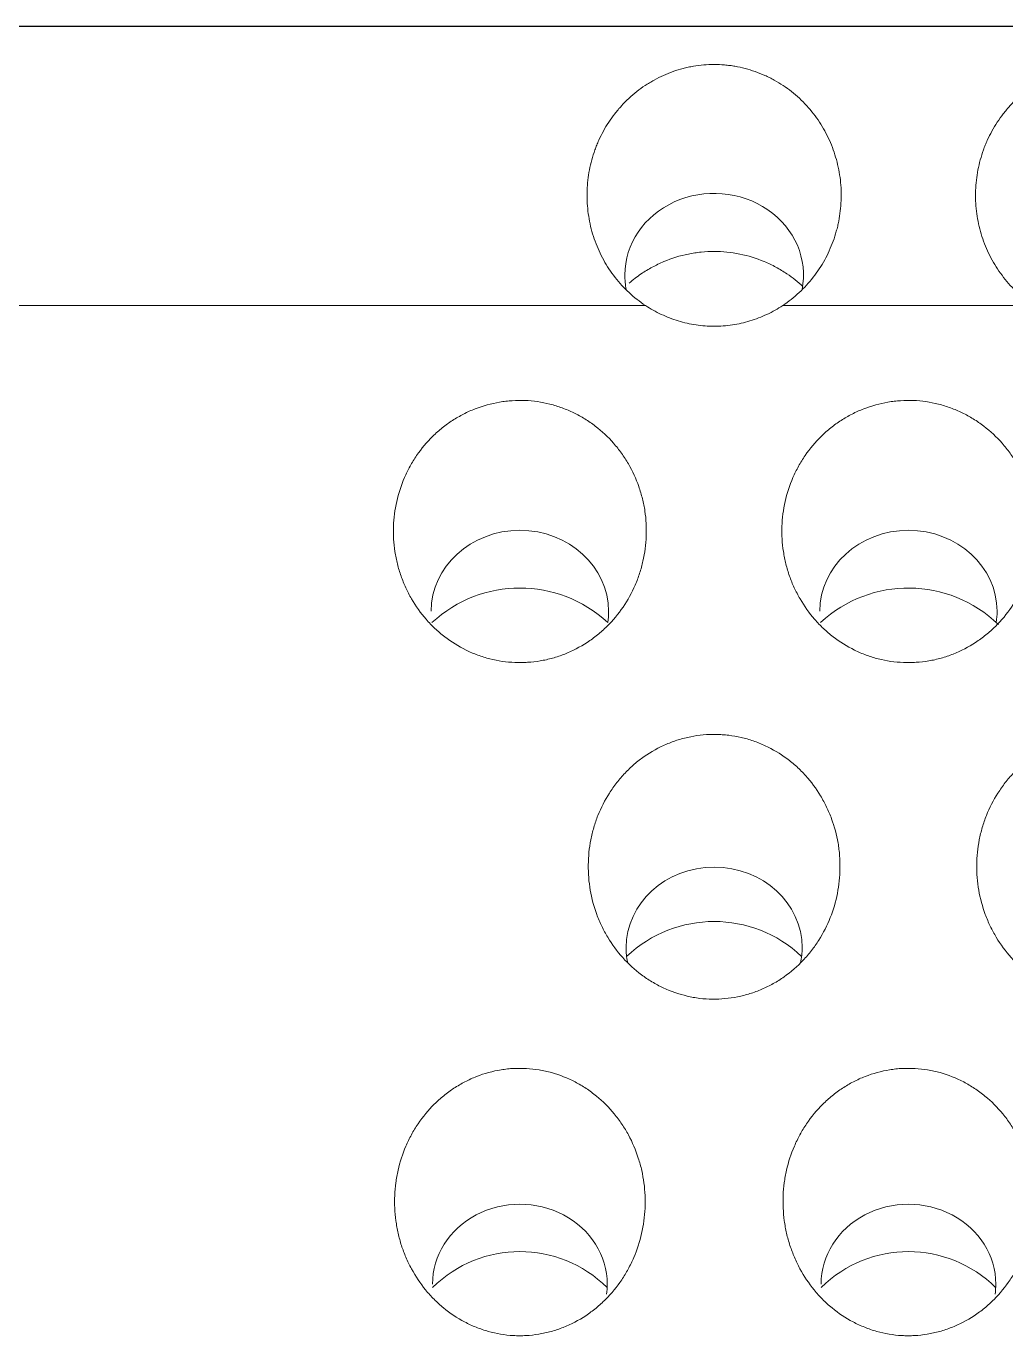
# Model space of a CAD drawing. Header units: inches. Extents: x 3778 to 56227, y -16914 to 35091.
# Drawn here: x 43218 to 43225.53, y -12669.02 to -12658.95 of the extents above; entities that cross this region are included whole.
import ezdxf

# ---------------------------------------------------------------- set-up
doc = ezdxf.new("R2010")
doc.units = ezdxf.units.IN
doc.header["$LTSCALE"] = 100
doc.header["$MEASUREMENT"] = 0
doc.linetypes.add('DH-HID2', pattern=[1.2, 0.8, -0.4])
doc.layers.add('2-con', color=2, linetype='Continuous')
doc.layers.add('FU-FURM', color=251, linetype='DH-HID2')
doc.layers.add('mark-B', color=2, linetype='Continuous', lineweight=20)

# ---------------------------------------------------------------- blocks, each defined once
blk = doc.blocks.new('cjscjdeh')
at = {"layer": 'FU-FURM', "color": 8}
blk.add_line((149349.517, 68184.885), (151549.517, 68184.885), dxfattribs=at)
blk = doc.blocks.new('무풍1WAY 대형')
at = {"layer": 'mark-B'}
for centre, major_axis, ratio, start_param, end_param in [((-540.734, -410.324), (-0.672, 0), 0.913545, 6.15634, 6.283185), ((-537.746, -410.324), (-0.672, 0), 0.913545, 6.15634, 6.283185), ((-540.734, -409.572), (0, -1.002), 0.971746, 5.520426, 7.04357), ((-540.734, -410.324), (-0.672, 0), 0.913545, 0, 3.141594), ((-537.746, -409.572), (0, -1.002), 0.971746, 5.522725, 7.043646), ((-537.746, -410.324), (-0.672, 0), 0.913545, 0, 3.141594), ((-539.24, -412.912), (-0.677, 0), 0.913545, 6.094003, 6.283185), ((-539.24, -412.912), (-0.677, 0), 0.913545, 3.141593, 3.320275), ((-539.24, -412.084), (0, -1.029), 0.971746, 5.544713, 7.021655), ((-539.24, -412.912), (-0.677, 0), 0.913545, 0, 3.141592), ((-540.734, -414.633), (0, -1.045), 0.971746, 5.533325, 7.010954), ((-540.734, -415.499), (-0.682, 0), 0.913545, 6.145547, 6.283185), ((-537.746, -415.499), (-0.682, 0), 0.913545, 6.144861, 6.283185), ((-537.746, -414.633), (0, -1.045), 0.971746, 5.554828, 7.011545), ((-540.734, -415.499), (-0.682, 0), 0.913545, 0, 3.141589), ((-537.746, -415.499), (-0.682, 0), 0.913545, 0, 3.141589), ((-539.24, -418.086), (0.687, 0), 0.913545, 2.960559, 6.283185), ((-539.24, -418.086), (0.687, 0), 0.913545, 0, 0.180541)]:
    blk.add_ellipse(centre, major_axis=major_axis, ratio=ratio, start_param=start_param, end_param=end_param, dxfattribs=at)
for points, knots in [([(-541.393, -410.206), (-541.369, -410.183), (-541.345, -410.161), (-541.307, -410.129), (-541.294, -410.119), (-541.267, -410.1), (-541.254, -410.09), (-541.186, -410.045), (-541.128, -410.015), (-541.052, -409.985), (-541.037, -409.979), (-541.005, -409.969), (-540.99, -409.964), (-540.942, -409.951), (-540.879, -409.937), (-540.814, -409.93), (-540.765, -409.927), (-540.749, -409.927), (-540.716, -409.927), (-540.699, -409.927), (-540.617, -409.932), (-540.553, -409.943), (-540.475, -409.965), (-540.459, -409.969), (-540.428, -409.98), (-540.413, -409.986), (-540.367, -410.004), (-540.337, -410.018), (-540.251, -410.063), (-540.197, -410.099), (-540.134, -410.151), (-540.121, -410.162), (-540.097, -410.184), (-540.085, -410.196), (-540.051, -410.23), (-540.029, -410.254), (-539.968, -410.33), (-539.931, -410.384), (-539.892, -410.456), (-539.885, -410.471), (-539.871, -410.5), (-539.864, -410.515), (-539.845, -410.56), (-539.822, -410.62), (-539.8, -410.699), (-539.79, -410.747), (-539.785, -410.779), (-539.782, -410.795), (-539.771, -410.876), (-539.768, -410.941), (-539.772, -411.038), (-539.777, -411.087), (-539.784, -411.135), (-539.79, -411.168), (-539.793, -411.184), (-539.811, -411.264), (-539.831, -411.325), (-539.87, -411.415), (-539.884, -411.444), (-539.908, -411.488), (-539.916, -411.502), (-539.933, -411.53), (-539.942, -411.544), (-539.987, -411.611), (-540.029, -411.661), (-540.087, -411.719), (-540.099, -411.73), (-540.123, -411.752), (-540.135, -411.763), (-540.173, -411.794), (-540.226, -411.832), (-540.282, -411.865), (-540.34, -411.895), (-540.37, -411.909), (-540.462, -411.945), (-540.525, -411.962), (-540.605, -411.975), (-540.621, -411.977), (-540.654, -411.981), (-540.671, -411.982), (-540.72, -411.984), (-540.785, -411.984), (-540.866, -411.975), (-540.914, -411.966), (-540.946, -411.959), (-540.962, -411.955), (-541.041, -411.933), (-541.101, -411.909), (-541.188, -411.864), (-541.216, -411.847), (-541.257, -411.82), (-541.27, -411.811), (-541.297, -411.791), (-541.31, -411.781), (-541.373, -411.73), (-541.418, -411.684), (-541.48, -411.608), (-541.5, -411.582), (-541.536, -411.528), (-541.553, -411.5), (-541.6, -411.414), (-541.625, -411.355), (-541.65, -411.277), (-541.655, -411.261), (-541.663, -411.23), (-541.667, -411.214), (-541.678, -411.166), (-541.684, -411.134), (-541.696, -411.037), (-541.699, -410.973), (-541.695, -410.875), (-541.692, -410.842), (-541.683, -410.777), (-541.677, -410.745), (-541.655, -410.65), (-541.635, -410.588), (-541.596, -410.498), (-541.582, -410.468), (-541.551, -410.411), (-541.534, -410.384), (-541.48, -410.303), (-541.439, -410.253), (-541.393, -410.206)], [0, 0, 0, 0, 0.015625, 0.015625, 0.023437, 0.023437, 0.03125, 0.03125, 0.0625, 0.0625, 0.070312, 0.070312, 0.078125, 0.078125, 0.09375, 0.109375, 0.109375, 0.117188, 0.117188, 0.125, 0.125, 0.15625, 0.15625, 0.164063, 0.164063, 0.171875, 0.171875, 0.1875, 0.1875, 0.21875, 0.21875, 0.226563, 0.226563, 0.234375, 0.234375, 0.25, 0.25, 0.28125, 0.28125, 0.289063, 0.289063, 0.296875, 0.296875, 0.3125, 0.328125, 0.335937, 0.335937, 0.34375, 0.34375, 0.375, 0.375, 0.390625, 0.398437, 0.398437, 0.40625, 0.40625, 0.4375, 0.4375, 0.453125, 0.453125, 0.460937, 0.460937, 0.46875, 0.46875, 0.5, 0.5, 0.507812, 0.507812, 0.515625, 0.515625, 0.53125, 0.546875, 0.546875, 0.5625, 0.5625, 0.59375, 0.59375, 0.601563, 0.601563, 0.609375, 0.609375, 0.625, 0.640625, 0.648437, 0.648437, 0.65625, 0.65625, 0.6875, 0.6875, 0.703125, 0.703125, 0.710937, 0.710937, 0.71875, 0.71875, 0.75, 0.75, 0.765625, 0.765625, 0.78125, 0.78125, 0.8125, 0.8125, 0.820312, 0.820312, 0.828125, 0.828125, 0.84375, 0.84375, 0.875, 0.875, 0.890625, 0.890625, 0.90625, 0.90625, 0.9375, 0.9375, 0.953125, 0.953125, 0.96875, 0.96875, 1, 1, 1, 1]), ([(-538.405, -410.206), (-538.382, -410.183), (-538.358, -410.161), (-538.319, -410.129), (-538.306, -410.119), (-538.28, -410.1), (-538.266, -410.09), (-538.198, -410.045), (-538.141, -410.015), (-538.065, -409.985), (-538.049, -409.979), (-538.018, -409.969), (-538.002, -409.964), (-537.955, -409.951), (-537.891, -409.937), (-537.826, -409.93), (-537.777, -409.927), (-537.761, -409.927), (-537.728, -409.927), (-537.712, -409.927), (-537.63, -409.932), (-537.566, -409.943), (-537.487, -409.965), (-537.472, -409.969), (-537.441, -409.98), (-537.425, -409.986), (-537.379, -410.004), (-537.35, -410.018), (-537.263, -410.063), (-537.209, -410.099), (-537.146, -410.151), (-537.134, -410.162), (-537.11, -410.184), (-537.098, -410.196), (-537.063, -410.23), (-537.042, -410.254), (-536.98, -410.33), (-536.944, -410.384), (-536.905, -410.456), (-536.897, -410.471), (-536.883, -410.5), (-536.876, -410.515), (-536.857, -410.56), (-536.834, -410.62), (-536.813, -410.699), (-536.803, -410.747), (-536.797, -410.779), (-536.795, -410.795), (-536.784, -410.876), (-536.781, -410.941), (-536.785, -411.038), (-536.789, -411.087), (-536.797, -411.135), (-536.803, -411.168), (-536.806, -411.184), (-536.824, -411.264), (-536.844, -411.325), (-536.882, -411.415), (-536.897, -411.444), (-536.92, -411.488), (-536.928, -411.502), (-536.945, -411.53), (-536.954, -411.544), (-537, -411.611), (-537.041, -411.661), (-537.099, -411.719), (-537.111, -411.73), (-537.135, -411.752), (-537.148, -411.763), (-537.186, -411.794), (-537.238, -411.832), (-537.295, -411.865), (-537.353, -411.895), (-537.383, -411.909), (-537.474, -411.945), (-537.537, -411.962), (-537.618, -411.975), (-537.634, -411.977), (-537.667, -411.981), (-537.683, -411.982), (-537.732, -411.984), (-537.797, -411.984), (-537.878, -411.975), (-537.926, -411.966), (-537.958, -411.959), (-537.974, -411.955), (-538.053, -411.933), (-538.114, -411.909), (-538.2, -411.864), (-538.228, -411.847), (-538.269, -411.82), (-538.283, -411.811), (-538.309, -411.791), (-538.322, -411.781), (-538.385, -411.73), (-538.431, -411.684), (-538.493, -411.608), (-538.512, -411.582), (-538.549, -411.528), (-538.566, -411.5), (-538.612, -411.414), (-538.637, -411.355), (-538.662, -411.277), (-538.667, -411.261), (-538.676, -411.23), (-538.68, -411.214), (-538.69, -411.166), (-538.696, -411.134), (-538.709, -411.037), (-538.712, -410.973), (-538.707, -410.875), (-538.704, -410.842), (-538.695, -410.777), (-538.689, -410.745), (-538.668, -410.65), (-538.648, -410.588), (-538.609, -410.498), (-538.594, -410.468), (-538.563, -410.411), (-538.547, -410.384), (-538.493, -410.303), (-538.452, -410.253), (-538.405, -410.206)], [0, 0, 0, 0, 0.015625, 0.015625, 0.023438, 0.023438, 0.03125, 0.03125, 0.0625, 0.0625, 0.070313, 0.070313, 0.078125, 0.078125, 0.09375, 0.109375, 0.109375, 0.117188, 0.117188, 0.125, 0.125, 0.15625, 0.15625, 0.164063, 0.164063, 0.171875, 0.171875, 0.1875, 0.1875, 0.21875, 0.21875, 0.226563, 0.226563, 0.234375, 0.234375, 0.25, 0.25, 0.28125, 0.28125, 0.289063, 0.289063, 0.296875, 0.296875, 0.3125, 0.328125, 0.335938, 0.335938, 0.34375, 0.34375, 0.375, 0.375, 0.390625, 0.398438, 0.398438, 0.40625, 0.40625, 0.4375, 0.4375, 0.453125, 0.453125, 0.460938, 0.460938, 0.46875, 0.46875, 0.5, 0.5, 0.507813, 0.507813, 0.515625, 0.515625, 0.53125, 0.546875, 0.546875, 0.5625, 0.5625, 0.59375, 0.59375, 0.601563, 0.601563, 0.609375, 0.609375, 0.625, 0.640625, 0.648438, 0.648438, 0.65625, 0.65625, 0.6875, 0.6875, 0.703125, 0.703125, 0.710938, 0.710938, 0.71875, 0.71875, 0.75, 0.75, 0.765625, 0.765625, 0.78125, 0.78125, 0.8125, 0.8125, 0.820313, 0.820313, 0.828125, 0.828125, 0.84375, 0.84375, 0.875, 0.875, 0.890625, 0.890625, 0.90625, 0.90625, 0.9375, 0.9375, 0.953125, 0.953125, 0.96875, 0.96875, 1, 1, 1, 1]), ([(-543.032, -412.97), (-543.015, -412.942), (-542.996, -412.916), (-542.956, -412.864), (-542.934, -412.839), (-542.867, -412.768), (-542.818, -412.725), (-542.752, -412.678), (-542.738, -412.669), (-542.71, -412.652), (-542.696, -412.643), (-542.653, -412.619), (-542.595, -412.59), (-542.519, -412.562), (-542.472, -412.549), (-542.44, -412.54), (-542.424, -412.537), (-542.344, -412.521), (-542.279, -412.515), (-542.181, -412.516), (-542.149, -412.518), (-542.1, -412.524), (-542.084, -412.527), (-542.051, -412.532), (-542.035, -412.536), (-541.956, -412.554), (-541.895, -412.575), (-541.821, -412.61), (-541.806, -412.617), (-541.777, -412.633), (-541.763, -412.641), (-541.721, -412.666), (-541.694, -412.684), (-541.617, -412.742), (-541.569, -412.786), (-541.481, -412.884), (-541.443, -412.936), (-541.393, -413.019), (-541.37, -413.062), (-541.35, -413.106), (-541.337, -413.136), (-541.331, -413.152), (-541.303, -413.228), (-541.286, -413.291), (-541.269, -413.386), (-541.265, -413.418), (-541.26, -413.483), (-541.259, -413.516), (-541.26, -413.613), (-541.267, -413.678), (-541.285, -413.773), (-541.293, -413.805), (-541.311, -413.867), (-541.322, -413.898), (-541.358, -413.989), (-541.387, -414.046), (-541.44, -414.129), (-541.459, -414.156), (-541.499, -414.207), (-541.541, -414.256), (-541.6, -414.312), (-541.638, -414.343), (-541.664, -414.363), (-541.677, -414.373), (-541.744, -414.419), (-541.801, -414.451), (-541.875, -414.483), (-541.89, -414.489), (-541.921, -414.5), (-541.937, -414.506), (-541.984, -414.52), (-542.015, -414.528), (-542.111, -414.547), (-542.176, -414.553), (-542.258, -414.552), (-542.274, -414.551), (-542.307, -414.549), (-542.323, -414.547), (-542.371, -414.542), (-542.435, -414.53), (-542.498, -414.513), (-542.544, -414.497), (-542.56, -414.491), (-542.59, -414.479), (-542.605, -414.472), (-542.679, -414.438), (-542.735, -414.405), (-542.8, -414.356), (-542.813, -414.346), (-542.838, -414.326), (-542.85, -414.315), (-542.887, -414.282), (-542.909, -414.259), (-542.974, -414.187), (-543.013, -414.135), (-543.055, -414.065), (-543.063, -414.051), (-543.078, -414.022), (-543.086, -414.008), (-543.107, -413.964), (-543.119, -413.934), (-543.153, -413.843), (-543.169, -413.781), (-543.183, -413.7), (-543.186, -413.684), (-543.19, -413.652), (-543.191, -413.636), (-543.195, -413.587), (-543.197, -413.522), (-543.193, -413.458), (-543.186, -413.393), (-543.182, -413.361), (-543.163, -413.265), (-543.144, -413.203), (-543.097, -413.083), (-543.068, -413.026), (-543.032, -412.97)], [0, 0, 0, 0, 0.015625, 0.015625, 0.03125, 0.03125, 0.0625, 0.0625, 0.070313, 0.070313, 0.078125, 0.078125, 0.09375, 0.109375, 0.117188, 0.117188, 0.125, 0.125, 0.15625, 0.15625, 0.171875, 0.171875, 0.179688, 0.179688, 0.1875, 0.1875, 0.21875, 0.21875, 0.226563, 0.226563, 0.234375, 0.234375, 0.25, 0.25, 0.28125, 0.28125, 0.3125, 0.3125, 0.328125, 0.335938, 0.335938, 0.34375, 0.34375, 0.375, 0.375, 0.390625, 0.390625, 0.40625, 0.40625, 0.4375, 0.4375, 0.453125, 0.453125, 0.46875, 0.46875, 0.5, 0.5, 0.515625, 0.515625, 0.53125, 0.546875, 0.554688, 0.554688, 0.5625, 0.5625, 0.59375, 0.59375, 0.601562, 0.601562, 0.609375, 0.609375, 0.625, 0.625, 0.65625, 0.65625, 0.664062, 0.664062, 0.671875, 0.671875, 0.6875, 0.703125, 0.703125, 0.710938, 0.710938, 0.71875, 0.71875, 0.75, 0.75, 0.757813, 0.757813, 0.765625, 0.765625, 0.78125, 0.78125, 0.8125, 0.8125, 0.820313, 0.820313, 0.828125, 0.828125, 0.84375, 0.84375, 0.875, 0.875, 0.882813, 0.882813, 0.890625, 0.890625, 0.90625, 0.921875, 0.921875, 0.9375, 0.9375, 0.96875, 0.96875, 1, 1, 1, 1]), ([(-540.045, -412.97), (-540.027, -412.942), (-540.009, -412.916), (-539.968, -412.864), (-539.947, -412.839), (-539.88, -412.768), (-539.831, -412.725), (-539.764, -412.678), (-539.751, -412.669), (-539.723, -412.652), (-539.709, -412.643), (-539.666, -412.619), (-539.607, -412.59), (-539.531, -412.562), (-539.484, -412.549), (-539.453, -412.54), (-539.437, -412.537), (-539.356, -412.521), (-539.291, -412.515), (-539.194, -412.516), (-539.161, -412.518), (-539.112, -412.524), (-539.096, -412.527), (-539.064, -412.532), (-539.048, -412.536), (-538.969, -412.554), (-538.908, -412.575), (-538.834, -412.61), (-538.819, -412.617), (-538.79, -412.633), (-538.776, -412.641), (-538.734, -412.666), (-538.707, -412.684), (-538.629, -412.742), (-538.581, -412.786), (-538.493, -412.884), (-538.455, -412.936), (-538.405, -413.019), (-538.382, -413.062), (-538.362, -413.106), (-538.349, -413.136), (-538.343, -413.152), (-538.315, -413.228), (-538.298, -413.291), (-538.282, -413.386), (-538.278, -413.418), (-538.273, -413.483), (-538.272, -413.516), (-538.273, -413.613), (-538.279, -413.678), (-538.298, -413.773), (-538.305, -413.805), (-538.324, -413.867), (-538.334, -413.898), (-538.37, -413.989), (-538.4, -414.046), (-538.452, -414.129), (-538.471, -414.156), (-538.511, -414.207), (-538.554, -414.256), (-538.612, -414.312), (-538.65, -414.343), (-538.676, -414.363), (-538.689, -414.373), (-538.756, -414.419), (-538.813, -414.451), (-538.888, -414.483), (-538.903, -414.489), (-538.934, -414.5), (-538.949, -414.506), (-538.996, -414.52), (-539.028, -414.528), (-539.123, -414.547), (-539.188, -414.553), (-539.27, -414.552), (-539.287, -414.551), (-539.319, -414.549), (-539.336, -414.547), (-539.384, -414.542), (-539.448, -414.53), (-539.51, -414.513), (-539.557, -414.497), (-539.572, -414.491), (-539.603, -414.479), (-539.618, -414.472), (-539.691, -414.438), (-539.747, -414.405), (-539.812, -414.356), (-539.825, -414.346), (-539.85, -414.326), (-539.863, -414.315), (-539.899, -414.282), (-539.922, -414.259), (-539.987, -414.187), (-540.025, -414.135), (-540.067, -414.065), (-540.075, -414.051), (-540.091, -414.022), (-540.098, -414.008), (-540.119, -413.964), (-540.132, -413.934), (-540.165, -413.843), (-540.182, -413.781), (-540.196, -413.7), (-540.198, -413.684), (-540.202, -413.652), (-540.204, -413.636), (-540.207, -413.587), (-540.209, -413.522), (-540.206, -413.458), (-540.199, -413.393), (-540.194, -413.361), (-540.175, -413.265), (-540.157, -413.203), (-540.109, -413.083), (-540.08, -413.026), (-540.045, -412.97)], [0, 0, 0, 0, 0.015625, 0.015625, 0.03125, 0.03125, 0.0625, 0.0625, 0.070313, 0.070313, 0.078125, 0.078125, 0.09375, 0.109375, 0.117188, 0.117188, 0.125, 0.125, 0.15625, 0.15625, 0.171875, 0.171875, 0.179688, 0.179688, 0.1875, 0.1875, 0.21875, 0.21875, 0.226563, 0.226563, 0.234375, 0.234375, 0.25, 0.25, 0.28125, 0.28125, 0.3125, 0.3125, 0.328125, 0.335938, 0.335938, 0.34375, 0.34375, 0.375, 0.375, 0.390625, 0.390625, 0.40625, 0.40625, 0.4375, 0.4375, 0.453125, 0.453125, 0.46875, 0.46875, 0.5, 0.5, 0.515625, 0.515625, 0.53125, 0.546875, 0.554688, 0.554688, 0.5625, 0.5625, 0.59375, 0.59375, 0.601563, 0.601563, 0.609375, 0.609375, 0.625, 0.625, 0.65625, 0.65625, 0.664063, 0.664063, 0.671875, 0.671875, 0.6875, 0.703125, 0.703125, 0.710938, 0.710938, 0.71875, 0.71875, 0.75, 0.75, 0.757813, 0.757813, 0.765625, 0.765625, 0.78125, 0.78125, 0.8125, 0.8125, 0.820313, 0.820313, 0.828125, 0.828125, 0.84375, 0.84375, 0.875, 0.875, 0.882813, 0.882813, 0.890625, 0.890625, 0.90625, 0.921875, 0.921875, 0.9375, 0.9375, 0.96875, 0.96875, 1, 1, 1, 1]), ([(-541.403, -415.383), (-541.38, -415.36), (-541.356, -415.338), (-541.317, -415.307), (-541.304, -415.297), (-541.278, -415.278), (-541.265, -415.269), (-541.196, -415.224), (-541.139, -415.194), (-541.063, -415.164), (-541.048, -415.159), (-541.017, -415.148), (-541.001, -415.143), (-540.954, -415.13), (-540.89, -415.116), (-540.81, -415.107), (-540.761, -415.105), (-540.728, -415.104), (-540.712, -415.105), (-540.63, -415.108), (-540.566, -415.117), (-540.471, -415.141), (-540.44, -415.151), (-540.394, -415.168), (-540.379, -415.174), (-540.349, -415.187), (-540.334, -415.194), (-540.261, -415.23), (-540.206, -415.264), (-540.142, -415.313), (-540.129, -415.324), (-540.105, -415.345), (-540.092, -415.356), (-540.057, -415.389), (-540.034, -415.413), (-539.971, -415.486), (-539.933, -415.538), (-539.893, -415.608), (-539.885, -415.623), (-539.87, -415.652), (-539.863, -415.666), (-539.842, -415.71), (-539.818, -415.77), (-539.8, -415.832), (-539.784, -415.894), (-539.778, -415.926), (-539.763, -416.023), (-539.759, -416.087), (-539.763, -416.184), (-539.765, -416.216), (-539.774, -416.28), (-539.779, -416.312), (-539.8, -416.407), (-539.82, -416.468), (-539.859, -416.557), (-539.873, -416.586), (-539.905, -416.643), (-539.922, -416.671), (-539.976, -416.751), (-540.018, -416.8), (-540.076, -416.857), (-540.088, -416.868), (-540.112, -416.89), (-540.125, -416.901), (-540.163, -416.931), (-540.215, -416.969), (-540.285, -417.009), (-540.33, -417.031), (-540.359, -417.044), (-540.375, -417.051), (-540.451, -417.08), (-540.513, -417.097), (-540.593, -417.111), (-540.609, -417.113), (-540.642, -417.117), (-540.658, -417.118), (-540.707, -417.121), (-540.74, -417.122), (-540.837, -417.118), (-540.901, -417.109), (-540.981, -417.088), (-540.997, -417.084), (-541.028, -417.074), (-541.043, -417.069), (-541.089, -417.052), (-541.149, -417.027), (-541.205, -416.996), (-541.261, -416.962), (-541.288, -416.943), (-541.365, -416.884), (-541.412, -416.84), (-541.476, -416.767), (-541.496, -416.742), (-541.525, -416.702), (-541.534, -416.688), (-541.551, -416.661), (-541.56, -416.647), (-541.6, -416.577), (-541.627, -416.519), (-541.654, -416.443), (-541.659, -416.427), (-541.668, -416.396), (-541.672, -416.381), (-541.684, -416.333), (-541.69, -416.302), (-541.704, -416.206), (-541.708, -416.142), (-541.704, -416.045), (-541.702, -416.012), (-541.693, -415.948), (-541.682, -415.885), (-541.665, -415.823), (-541.645, -415.761), (-541.633, -415.731), (-541.594, -415.641), (-541.563, -415.585), (-541.491, -415.479), (-541.45, -415.429), (-541.403, -415.383)], [0, 0, 0, 0, 0.015625, 0.015625, 0.023437, 0.023437, 0.03125, 0.03125, 0.0625, 0.0625, 0.070312, 0.070312, 0.078125, 0.078125, 0.09375, 0.109375, 0.117187, 0.117187, 0.125, 0.125, 0.15625, 0.15625, 0.171875, 0.171875, 0.179687, 0.179687, 0.1875, 0.1875, 0.21875, 0.21875, 0.226562, 0.226562, 0.234375, 0.234375, 0.25, 0.25, 0.28125, 0.28125, 0.289062, 0.289062, 0.296875, 0.296875, 0.3125, 0.328125, 0.328125, 0.34375, 0.34375, 0.375, 0.375, 0.390625, 0.390625, 0.40625, 0.40625, 0.4375, 0.4375, 0.453125, 0.453125, 0.46875, 0.46875, 0.5, 0.5, 0.507812, 0.507812, 0.515625, 0.515625, 0.53125, 0.546875, 0.554687, 0.554687, 0.5625, 0.5625, 0.59375, 0.59375, 0.601562, 0.601562, 0.609375, 0.609375, 0.625, 0.625, 0.65625, 0.65625, 0.664062, 0.664062, 0.671875, 0.671875, 0.6875, 0.703125, 0.703125, 0.71875, 0.71875, 0.75, 0.75, 0.765625, 0.765625, 0.773437, 0.773437, 0.78125, 0.78125, 0.8125, 0.8125, 0.820312, 0.820312, 0.828125, 0.828125, 0.84375, 0.84375, 0.875, 0.875, 0.890625, 0.890625, 0.90625, 0.921875, 0.921875, 0.9375, 0.9375, 0.96875, 0.96875, 1, 1, 1, 1]), ([(-538.416, -415.383), (-538.392, -415.36), (-538.368, -415.338), (-538.33, -415.307), (-538.317, -415.297), (-538.29, -415.278), (-538.277, -415.269), (-538.209, -415.224), (-538.151, -415.194), (-538.076, -415.164), (-538.06, -415.159), (-538.029, -415.148), (-538.013, -415.143), (-537.966, -415.13), (-537.903, -415.116), (-537.822, -415.107), (-537.773, -415.105), (-537.741, -415.104), (-537.724, -415.105), (-537.642, -415.108), (-537.578, -415.117), (-537.484, -415.141), (-537.453, -415.151), (-537.407, -415.168), (-537.391, -415.174), (-537.361, -415.187), (-537.347, -415.194), (-537.274, -415.23), (-537.219, -415.264), (-537.155, -415.313), (-537.142, -415.324), (-537.117, -415.345), (-537.105, -415.356), (-537.069, -415.389), (-537.047, -415.413), (-536.983, -415.486), (-536.946, -415.538), (-536.905, -415.608), (-536.897, -415.623), (-536.882, -415.652), (-536.875, -415.666), (-536.855, -415.71), (-536.831, -415.77), (-536.812, -415.832), (-536.797, -415.894), (-536.79, -415.926), (-536.776, -416.023), (-536.772, -416.087), (-536.775, -416.184), (-536.778, -416.216), (-536.786, -416.28), (-536.792, -416.312), (-536.813, -416.407), (-536.833, -416.468), (-536.871, -416.557), (-536.886, -416.586), (-536.917, -416.643), (-536.934, -416.671), (-536.989, -416.751), (-537.03, -416.8), (-537.088, -416.857), (-537.1, -416.868), (-537.125, -416.89), (-537.137, -416.901), (-537.175, -416.931), (-537.228, -416.969), (-537.298, -417.009), (-537.342, -417.031), (-537.372, -417.044), (-537.387, -417.051), (-537.463, -417.08), (-537.526, -417.097), (-537.606, -417.111), (-537.622, -417.113), (-537.654, -417.117), (-537.671, -417.118), (-537.72, -417.121), (-537.752, -417.122), (-537.85, -417.118), (-537.914, -417.109), (-537.993, -417.088), (-538.009, -417.084), (-538.04, -417.074), (-538.056, -417.069), (-538.102, -417.052), (-538.161, -417.027), (-538.218, -416.996), (-538.273, -416.962), (-538.3, -416.943), (-538.378, -416.884), (-538.425, -416.84), (-538.488, -416.767), (-538.509, -416.742), (-538.537, -416.702), (-538.546, -416.688), (-538.564, -416.661), (-538.572, -416.647), (-538.613, -416.577), (-538.64, -416.519), (-538.666, -416.443), (-538.671, -416.427), (-538.68, -416.396), (-538.685, -416.381), (-538.696, -416.333), (-538.703, -416.302), (-538.717, -416.206), (-538.72, -416.142), (-538.717, -416.045), (-538.714, -416.012), (-538.706, -415.948), (-538.694, -415.885), (-538.677, -415.823), (-538.657, -415.761), (-538.646, -415.731), (-538.607, -415.641), (-538.576, -415.585), (-538.503, -415.479), (-538.462, -415.429), (-538.416, -415.383)], [0, 0, 0, 0, 0.015625, 0.015625, 0.023437, 0.023437, 0.03125, 0.03125, 0.0625, 0.0625, 0.070312, 0.070312, 0.078125, 0.078125, 0.09375, 0.109375, 0.117187, 0.117187, 0.125, 0.125, 0.15625, 0.15625, 0.171875, 0.171875, 0.179687, 0.179687, 0.1875, 0.1875, 0.21875, 0.21875, 0.226562, 0.226562, 0.234375, 0.234375, 0.25, 0.25, 0.28125, 0.28125, 0.289062, 0.289062, 0.296875, 0.296875, 0.3125, 0.328125, 0.328125, 0.34375, 0.34375, 0.375, 0.375, 0.390625, 0.390625, 0.40625, 0.40625, 0.4375, 0.4375, 0.453125, 0.453125, 0.46875, 0.46875, 0.5, 0.5, 0.507813, 0.507813, 0.515625, 0.515625, 0.53125, 0.546875, 0.554688, 0.554688, 0.5625, 0.5625, 0.59375, 0.59375, 0.601563, 0.601563, 0.609375, 0.609375, 0.625, 0.625, 0.65625, 0.65625, 0.664063, 0.664063, 0.671875, 0.671875, 0.6875, 0.703125, 0.703125, 0.71875, 0.71875, 0.75, 0.75, 0.765625, 0.765625, 0.773437, 0.773437, 0.78125, 0.78125, 0.8125, 0.8125, 0.820312, 0.820312, 0.828125, 0.828125, 0.84375, 0.84375, 0.875, 0.875, 0.890625, 0.890625, 0.90625, 0.921875, 0.921875, 0.9375, 0.9375, 0.96875, 0.96875, 1, 1, 1, 1]), ([(-538.712, -417.851), (-538.751, -417.826), (-538.832, -417.78), (-538.919, -417.747), (-538.986, -417.726), (-539.009, -417.72), (-539.055, -417.71), (-539.078, -417.706), (-539.147, -417.695), (-539.193, -417.692), (-539.263, -417.692), (-539.286, -417.693), (-539.333, -417.696), (-539.357, -417.699), (-539.426, -417.709), (-539.471, -417.719), (-539.538, -417.74), (-539.56, -417.747), (-539.604, -417.764), (-539.625, -417.773), (-539.689, -417.803), (-539.729, -417.826), (-539.768, -417.851)], [0, 0, 0, 0, 0.125, 0.25, 0.25, 0.3125, 0.3125, 0.375, 0.375, 0.5, 0.5, 0.5625, 0.5625, 0.625, 0.625, 0.75, 0.75, 0.8125, 0.8125, 0.875, 0.875, 1, 1, 1, 1]), ([(-541.7, -417.851), (-541.655, -417.881), (-541.613, -417.914), (-541.535, -417.986), (-541.499, -418.025), (-541.433, -418.11), (-541.404, -418.154), (-541.352, -418.247), (-541.331, -418.295), (-541.303, -418.37), (-541.295, -418.396), (-541.281, -418.447), (-541.275, -418.473), (-541.259, -418.551), (-541.253, -418.603), (-541.25, -418.67), (-541.25, -418.683), (-541.25, -418.709), (-541.25, -418.723), (-541.252, -418.763), (-541.254, -418.789), (-541.263, -418.868), (-541.273, -418.92), (-541.294, -418.997), (-541.302, -419.022), (-541.315, -419.06), (-541.32, -419.073), (-541.33, -419.097), (-541.335, -419.11), (-541.363, -419.17), (-541.388, -419.217), (-541.432, -419.283), (-541.447, -419.305), (-541.472, -419.337), (-541.48, -419.347), (-541.497, -419.368), (-541.506, -419.378), (-541.551, -419.427), (-541.59, -419.464), (-541.653, -419.513), (-541.674, -419.529), (-541.708, -419.551), (-541.719, -419.558), (-541.742, -419.572), (-541.754, -419.579), (-541.813, -419.611), (-541.861, -419.633), (-541.937, -419.66), (-541.963, -419.668), (-542.002, -419.678), (-542.015, -419.681), (-542.041, -419.687), (-542.055, -419.689), (-542.121, -419.7), (-542.174, -419.705), (-542.254, -419.705), (-542.281, -419.704), (-542.321, -419.7), (-542.335, -419.699), (-542.361, -419.696), (-542.375, -419.694), (-542.441, -419.682), (-542.492, -419.669), (-542.568, -419.642), (-542.593, -419.632), (-542.63, -419.616), (-542.642, -419.61), (-542.666, -419.598), (-542.678, -419.592), (-542.736, -419.559), (-542.781, -419.53), (-542.843, -419.481), (-542.863, -419.463), (-542.903, -419.427), (-542.922, -419.408), (-542.976, -419.348), (-543.008, -419.306), (-543.066, -419.218), (-543.092, -419.171), (-543.136, -419.074), (-543.154, -419.024), (-543.182, -418.922), (-543.192, -418.87), (-543.201, -418.791), (-543.203, -418.764), (-543.205, -418.711), (-543.205, -418.684), (-543.202, -418.605), (-543.196, -418.552), (-543.183, -418.487), (-543.18, -418.474), (-543.174, -418.448), (-543.171, -418.435), (-543.16, -418.397), (-543.152, -418.371), (-543.125, -418.297), (-543.103, -418.248), (-543.065, -418.178), (-543.051, -418.156), (-543.021, -418.111), (-543.006, -418.089), (-542.957, -418.026), (-542.921, -417.987), (-542.862, -417.933), (-542.842, -417.915), (-542.799, -417.882), (-542.778, -417.866), (-542.755, -417.851)], [0, 0, 0, 0, 0.03125, 0.03125, 0.0625, 0.0625, 0.09375, 0.09375, 0.125, 0.125, 0.140625, 0.140625, 0.15625, 0.15625, 0.1875, 0.1875, 0.195313, 0.195313, 0.203125, 0.203125, 0.21875, 0.21875, 0.25, 0.25, 0.265625, 0.265625, 0.273438, 0.273438, 0.28125, 0.28125, 0.3125, 0.3125, 0.328125, 0.328125, 0.335938, 0.335938, 0.34375, 0.34375, 0.375, 0.375, 0.390625, 0.390625, 0.398438, 0.398438, 0.40625, 0.40625, 0.4375, 0.4375, 0.453125, 0.453125, 0.460938, 0.460938, 0.46875, 0.46875, 0.5, 0.5, 0.515625, 0.515625, 0.523437, 0.523437, 0.53125, 0.53125, 0.5625, 0.5625, 0.578125, 0.578125, 0.585937, 0.585937, 0.59375, 0.59375, 0.625, 0.625, 0.640625, 0.640625, 0.65625, 0.65625, 0.6875, 0.6875, 0.71875, 0.71875, 0.75, 0.75, 0.78125, 0.78125, 0.796875, 0.796875, 0.8125, 0.8125, 0.84375, 0.84375, 0.851563, 0.851563, 0.859375, 0.859375, 0.875, 0.875, 0.90625, 0.90625, 0.921875, 0.921875, 0.9375, 0.9375, 0.96875, 0.96875, 0.984375, 0.984375, 1, 1, 1, 1]), ([(-538.712, -417.851), (-538.667, -417.881), (-538.625, -417.914), (-538.548, -417.986), (-538.511, -418.025), (-538.445, -418.11), (-538.416, -418.154), (-538.365, -418.247), (-538.343, -418.295), (-538.316, -418.37), (-538.307, -418.396), (-538.293, -418.447), (-538.287, -418.473), (-538.272, -418.551), (-538.266, -418.603), (-538.263, -418.67), (-538.263, -418.683), (-538.263, -418.709), (-538.263, -418.723), (-538.264, -418.763), (-538.266, -418.789), (-538.275, -418.868), (-538.285, -418.92), (-538.306, -418.997), (-538.314, -419.022), (-538.328, -419.06), (-538.333, -419.073), (-538.342, -419.097), (-538.348, -419.11), (-538.375, -419.17), (-538.4, -419.217), (-538.444, -419.283), (-538.46, -419.305), (-538.484, -419.337), (-538.493, -419.347), (-538.51, -419.368), (-538.519, -419.378), (-538.564, -419.427), (-538.603, -419.464), (-538.665, -419.513), (-538.687, -419.529), (-538.72, -419.551), (-538.732, -419.558), (-538.755, -419.572), (-538.766, -419.579), (-538.825, -419.611), (-538.874, -419.633), (-538.949, -419.66), (-538.975, -419.668), (-539.014, -419.678), (-539.027, -419.681), (-539.054, -419.687), (-539.067, -419.689), (-539.133, -419.7), (-539.186, -419.705), (-539.267, -419.705), (-539.293, -419.704), (-539.334, -419.7), (-539.347, -419.699), (-539.374, -419.696), (-539.387, -419.694), (-539.453, -419.682), (-539.505, -419.669), (-539.58, -419.642), (-539.605, -419.632), (-539.642, -419.616), (-539.654, -419.61), (-539.678, -419.598), (-539.69, -419.592), (-539.749, -419.559), (-539.793, -419.53), (-539.856, -419.481), (-539.876, -419.463), (-539.915, -419.427), (-539.934, -419.408), (-539.988, -419.348), (-540.021, -419.306), (-540.079, -419.218), (-540.104, -419.171), (-540.148, -419.074), (-540.166, -419.024), (-540.194, -418.922), (-540.204, -418.87), (-540.214, -418.791), (-540.216, -418.764), (-540.218, -418.711), (-540.217, -418.684), (-540.214, -418.605), (-540.208, -418.552), (-540.196, -418.487), (-540.193, -418.474), (-540.187, -418.448), (-540.183, -418.435), (-540.173, -418.397), (-540.165, -418.371), (-540.137, -418.297), (-540.116, -418.248), (-540.077, -418.178), (-540.063, -418.156), (-540.034, -418.111), (-540.018, -418.089), (-539.969, -418.026), (-539.933, -417.987), (-539.875, -417.933), (-539.854, -417.915), (-539.812, -417.882), (-539.79, -417.866), (-539.768, -417.851)], [0, 0, 0, 0, 0.03125, 0.03125, 0.0625, 0.0625, 0.09375, 0.09375, 0.125, 0.125, 0.140625, 0.140625, 0.15625, 0.15625, 0.1875, 0.1875, 0.195312, 0.195312, 0.203125, 0.203125, 0.21875, 0.21875, 0.25, 0.25, 0.265625, 0.265625, 0.273437, 0.273437, 0.28125, 0.28125, 0.3125, 0.3125, 0.328125, 0.328125, 0.335937, 0.335937, 0.34375, 0.34375, 0.375, 0.375, 0.390625, 0.390625, 0.398437, 0.398437, 0.40625, 0.40625, 0.4375, 0.4375, 0.453125, 0.453125, 0.460937, 0.460937, 0.46875, 0.46875, 0.5, 0.5, 0.515625, 0.515625, 0.523437, 0.523437, 0.53125, 0.53125, 0.5625, 0.5625, 0.578125, 0.578125, 0.585937, 0.585937, 0.59375, 0.59375, 0.625, 0.625, 0.640625, 0.640625, 0.65625, 0.65625, 0.6875, 0.6875, 0.71875, 0.71875, 0.75, 0.75, 0.78125, 0.78125, 0.796875, 0.796875, 0.8125, 0.8125, 0.84375, 0.84375, 0.851562, 0.851562, 0.859375, 0.859375, 0.875, 0.875, 0.90625, 0.90625, 0.921875, 0.921875, 0.9375, 0.9375, 0.96875, 0.96875, 0.984375, 0.984375, 1, 1, 1, 1]), ([(-539.923, -417.997), (-539.885, -418.033), (-539.844, -418.065), (-539.786, -418.104), (-539.772, -418.113), (-539.744, -418.13), (-539.729, -418.138), (-539.686, -418.162), (-539.656, -418.176), (-539.565, -418.214), (-539.502, -418.234), (-539.404, -418.254), (-539.371, -418.259), (-539.305, -418.265), (-539.24, -418.268), (-539.174, -418.265), (-539.124, -418.26), (-539.107, -418.258), (-539.074, -418.253), (-539.058, -418.25), (-538.977, -418.234), (-538.914, -418.214), (-538.838, -418.182), (-538.823, -418.175), (-538.793, -418.161), (-538.779, -418.154), (-538.735, -418.13), (-538.706, -418.113), (-538.647, -418.073), (-538.617, -418.049), (-538.587, -418.024)], [0, 0, 0, 0, 0.108169, 0.108169, 0.142015, 0.142015, 0.17586, 0.17586, 0.243551, 0.243551, 0.378934, 0.378934, 0.446625, 0.446625, 0.514316, 0.582007, 0.582007, 0.615852, 0.615852, 0.649698, 0.649698, 0.78508, 0.78508, 0.818925, 0.818925, 0.852771, 0.852771, 0.920462, 0.920462, 1, 1, 1, 1])]:
    blk.add_open_spline(points, degree=3, knots=knots, dxfattribs=at)
for points in [[(-539.768, -417.851), (-540.412, -417.851), (-541.056, -417.851), (-541.7, -417.851)], [(-384.415, -417.851), (-435.848, -417.851), (-487.28, -417.851), (-538.712, -417.851)]]:
    blk.add_open_spline(points, degree=3, dxfattribs=at)
blk = doc.blocks.new('dpdjzjs')
at = {"layer": 'mark-B', "rotation": 180}
blk.add_blockref('무풍1WAY 대형', (178654.915, 88751.491), dxfattribs=at)

msp = doc.modelspace()

# ---------------------------------------------------------------- block references
msp.add_blockref('cjscjdeh', (-107842.967, -80843.836))
at = {"layer": '2-con'}
msp.add_blockref('dpdjzjs', (-135970.865, -101830.442), dxfattribs=at)

doc.saveas('drawing.dxf')
